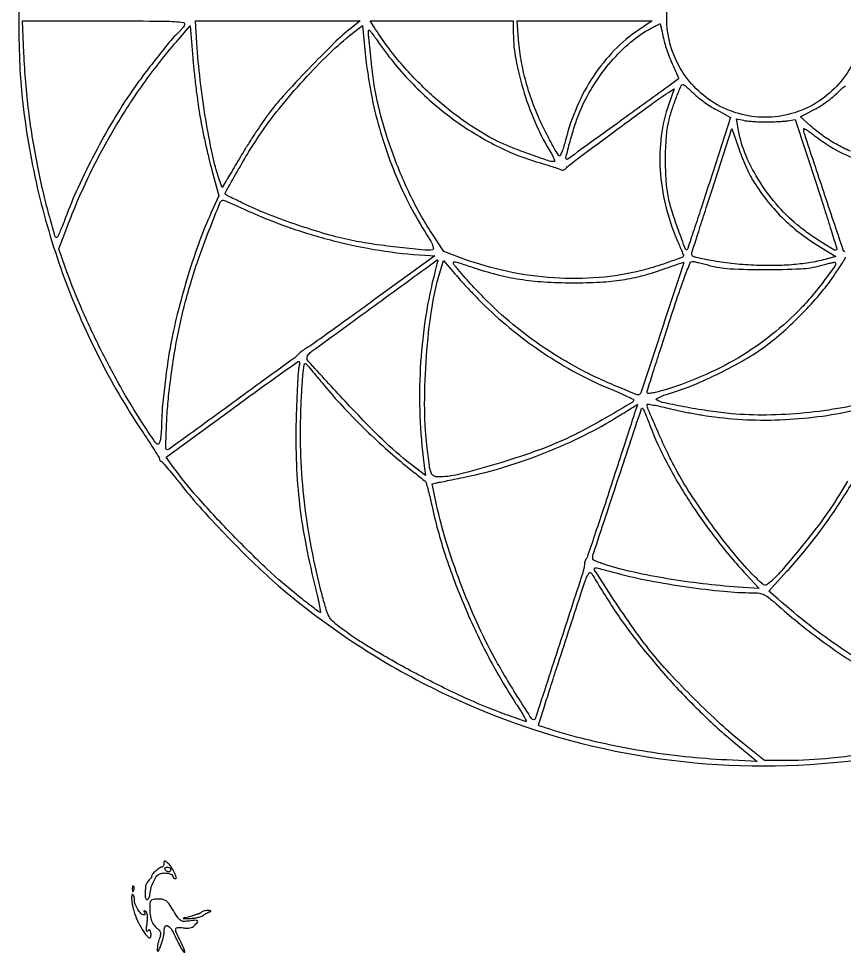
# Model space of a CAD drawing. Extents: x 11 to 669, y 59 to 799.
# Drawn here: x 11 to 374.9, y 58.5 to 470 of the extents above; entities that cross this region are included whole.
import ezdxf

# ---------------------------------------------------------------- set-up
doc = ezdxf.new("R2010")
doc.units = 0

msp = doc.modelspace()

# ---------------------------------------------------------------- linework, layer by layer
for points in [[(359.181607, 508.754808, -0.099001), (372.83142, 498.24013, -0.100968), (381.272484, 483.353063, -0.101026), (383.20446, 466.356517, -0.099234), (378.348576, 449.843793, -0.13571), (362.367952, 432.813056, -0.137718), (340, 426.533025, -0.137718), (317.632048, 432.813056, -0.13571), (301.651424, 449.843793, -0.106999), (296.660835, 467.831354, -0.110889), (299.660518, 486.022899, -0.109524), (310.204858, 501.353899, -0.102224), (326.486943, 511.25608, -0.031747), (329.45057, 512.105677, -0.029244), (332.580332, 512.601908, -0.022638), (336.399366, 512.806434, -0.00928), (341.591072, 512.752822, -0.009289), (347.67811, 512.463692, -0.039382), (351.284951, 511.937877, -0.044644), (354.545961, 510.883515, -0.014269)], [(84.127808, 467.238811, -0.03611), (83.612697, 466.423706, -0.015469), (82.815594, 465.410758, -0.015211), (81.896051, 464.379232, -0.019378), (80.984292, 463.488811, 0.037407), (78.002999, 460.359694, 0.004413), (71.972307, 452.865462, 0.00577), (65.744328, 444.794922, 0.010316), (60.84119, 438, 0.017797), (52.729741, 425.312848, 0.012729), (44.537659, 410.591459, 0.012779), (37.157612, 395.574699, 0.018804), (31.519997, 382, -0.004539), (30.39954, 379.068717, -0.006327), (29.340221, 376.468282, -0.004017), (28.407711, 374.308154, -0.078683), (28.016013, 373.700536, -0.58632), (27.138235, 373.896314, -0.004599), (24.655893, 382.478745, -0.010354), (22.045903, 392.630481, -0.007571), (19.553545, 404, -0.009667), (17.233382, 416.654924, -0.009902), (15.424684, 429.289254, -0.009917), (14.119993, 441.966474, -0.009767), (13.311141, 454.75), (12.688655, 469), (48.879511, 469, -0.000839), (71.509847, 468.962044, -0.011643), (79.680064, 468.744345, -0.032803), (83.622603, 468.286923, -0.508314)], [(90.985116, 426.5, 0.007515), (91.997128, 421.087251, 0.004551), (93.349452, 414.710196, 0.004558), (94.807598, 408.402598, 0.007995), (96.144711, 403.215562), (99.246839, 391.931123), (95.722523, 384.215562, 0.020062), (90.708444, 371.960371, 0.012314), (85.746151, 357.165539, 0.012073), (81.360719, 341.61329, 0.015158), (78.086998, 327, 0.012367), (76.753265, 319.006947, 0.00561), (75.384547, 308.487412, 0.005019), (74.283029, 298.339931, 0.024528), (74, 292.573784, -0.010405), (73.952647, 290.298497, -0.008457), (73.809974, 287.863734, -0.008562), (73.602075, 285.62425, -0.021929), (73.353105, 284.015523, -0.122171), (72.712324, 282.6563, -0.443729), (71.869341, 282.612533, -0.050782), (70.354684, 284.46299, -0.00201), (65.554183, 291.783054, -0.016071), (55.799554, 307.899351, -0.0131), (46.379277, 325.734374, -0.013237), (38.033819, 343.775148, -0.017968), (31.530167, 360.5), (28.745781, 368.5), (32.483047, 378.5, -0.022552), (41.673408, 400.071644, -0.021332), (52.926024, 421.142536, -0.021279), (65.96443, 441.230695, -0.02215), (80.5, 459.860937), (86.5, 466.886112), (87.713824, 452.693056, 0.005868), (88.327943, 446.385095, 0.003866), (89.175469, 439.14421, 0.003889), (90.109332, 432.11207, 0.0075)], [(157.477844, 465.841937, 0.02696), (150.092311, 459.299676, 0.006569), (138.656475, 447.712503, 0.006638), (127.511639, 435.807015, 0.02575), (121.099062, 428, 0.008581), (118.292165, 424.059921, 0.004886), (115.027836, 419.20625, 0.004878), (111.835829, 414.253965, 0.008042), (109.24699, 410, -0.000385), (107.002984, 406.182219, -0.000452), (104.87004, 402.567247, -0.000396), (103.062389, 399.51543, -0.002799), (102.174136, 398.037436), (100.67534, 395.574872), (99.383845, 399.305264, -0.030937), (96.363506, 410.157782, -0.011579), (93.433313, 425.692878, -0.011394), (91.005826, 442.858425, -0.01331), (89.50872, 459.25), (88.879327, 469), (125.167508, 469), (161.455688, 469)], [(167.575838, 431, 0.019489), (171.588812, 416.33187, 0.020327), (176.683693, 402.22883, 0.020773), (182.783976, 388.88737, 0.022708), (189.807756, 376.5, -0.006754), (192.260628, 372.478636, -0.034109), (193.441692, 370.130405, -0.082331), (193.766559, 368.764663, -0.370203), (193.313896, 368.156536, -0.079816), (189.963018, 367.946815, -0.004025), (179.032059, 369.09702, -0.007201), (167.793276, 370.535369, -0.013548), (158.773556, 372.072371, -0.019546), (148.103818, 374.626552, -0.011535), (135.573273, 378.463198, -0.01149), (123.094016, 382.922098, -0.017753), (112.55495, 387.398427, -0.001712), (108.721057, 389.206036, -0.00265), (105.423607, 390.796031, -0.000817), (102.57458, 392.194229, -0.082067), (102.214448, 392.452218, -0.335938), (102.088356, 393.365408, -0.001464), (107.259779, 402.526571, -0.007031), (112.462374, 411.387823, -0.012005), (117.085474, 418.616958, -0.022128), (125.729197, 430.293934, -0.01461), (136.624468, 442.952156, -0.014711), (147.982996, 454.681801, -0.026967), (158, 463.434318), (162.5, 466.957249), (163.70326, 454.728625, 0.009912), (164.356657, 449.212595, 0.006012), (165.337174, 442.714033, 0.006022), (166.465858, 436.286191, 0.010553)], [(169.118501, 460.25, 0.042063), (183.628505, 442.271125, 0.040582), (201.106317, 426.737517, 0.041503), (220.430297, 414.555088, 0.049409), (240.430647, 406.548136, -0.003442), (243.853305, 405.530699, -0.004746), (246.911723, 404.566758, -0.00306), (249.464299, 403.71822, -0.056691), (250.232739, 403.35616, 0.140584), (250.725153, 403.217632, 0.090648), (251.311523, 403.327914, 0.077684), (251.901805, 403.667269, 0.065167), (252.401704, 404.189213, -0.074653), (253.99206, 405.788149, -0.000355), (272.674997, 419.650485, -0.001434), (289.7636, 432.235316, -0.012966), (297.388344, 437.518797), (299.844038, 439.12783), (297.477969, 432.313915, 0.052515), (294.207071, 418.298833, 0.046226), (293.727027, 403.284002, 0.04445), (296.046046, 387.863406, 0.04093), (301.08784, 372.645291, -0.001371), (302.204157, 369.997535, -0.002171), (303.144553, 367.722153, -0.000483), (303.958974, 365.721561, -0.096709), (304, 365.511434, -0.314767), (303.541625, 364.855456, -0.002731), (297.479023, 362.673029, -0.009459), (291.262249, 360.604846, -0.013504), (285.666131, 359.024477, -0.04196), (266.830852, 355.900556, -0.036474), (246.820356, 355.749036, -0.035676), (226.541499, 358.537813, -0.035881), (206.90521, 364.178302), (198.31042, 367.329769), (193.069018, 375.414884, -0.031778), (183.443561, 392.557327, -0.026531), (175.406339, 411.832908, -0.026851), (169.559386, 431.548228, -0.035641), (166.51792, 450, 0.001648), (166.249983, 452.799786, 0.001287), (165.941112, 455.839063, 0.001301), (165.638819, 458.667982, 0.003174), (165.397473, 460.75, -0.011176), (165.234946, 462.379679, -0.018865), (165.180972, 463.751562, -0.013615), (165.20855, 464.827245, -0.398814), (165.390686, 465, -0.2247), (165.692968, 464.856931, -0.005319), (166.69744, 463.604688, -0.010687), (167.84935, 462.070504, -0.006926)], [(229, 463.610468, 0.048366), (230.180566, 451.434509, 0.027979), (233.812542, 437.166332, 0.027499), (239.176186, 422.924607, 0.036999), (245.648983, 410.763996, -0.020039), (246.482043, 409.319175, -0.039939), (246.999565, 408.105674, -0.063698), (247.164929, 407.273057, -0.434521), (246.910049, 407, -0.082225), (244.177791, 407.452376, -0.004371), (235.826953, 410.377293, -0.007397), (227.604719, 413.476263, -0.023066), (222.206898, 415.895558, -0.038077), (206.8991, 425.146491, -0.031518), (192.114623, 437.168989, -0.031107), (178.752027, 451.14796, -0.034285), (167.691749, 466.25), (165.953894, 469), (197.476947, 469), (229, 469)], [(284.213215, 464.983544, 0.052821), (273.507404, 456.069747, 0.046206), (264.360517, 444.726014, 0.044208), (257.10345, 431.375127, 0.039943), (252.013567, 416.5, -0.010852), (251.266526, 413.816879, -0.017161), (250.498346, 411.55625, -0.011393), (249.775539, 409.770826, -0.299323), (249.363674, 409.5, -0.264383), (248.877166, 409.776581, -0.003515), (247.060381, 412.878125, -0.008934), (245.007533, 416.591671, -0.005617), (242.735494, 421, -0.022433), (238.366012, 430.789812, -0.023815), (234.987392, 440.740667, -0.024385), (232.637638, 450.734002, -0.026372), (231.346702, 460.650972), (230.704945, 469), (260.466425, 469), (290.227906, 469)], [(295.013643, 461.928062, 0.023689), (295.619331, 459.395943, 0.011481), (296.619765, 456.219539, 0.011359), (297.815296, 452.952498, 0.016043), (299.038044, 450.105006, -0.004386), (300.167723, 447.634716, -0.007187), (301.075886, 445.520779, -0.002115), (301.821179, 443.692926, -0.333677), (301.767339, 443.4915, -0.009735), (297.104645, 439.976089, -0.000254), (276.004123, 424.718895, -0.000018), (253.037964, 408.131783, -0.157652), (252.630396, 408, -0.488797), (252.129757, 408.643065, -0.003878), (254.017395, 415.868461, -0.011486), (256.139353, 423.077421, -0.020348), (258.263405, 428.897638, -0.040066), (263.76942, 439.718089, -0.035854), (271.116496, 449.955832, -0.036958), (279.550867, 458.688378, -0.05254), (288.302603, 464.987986, -0.006114), (290.285449, 466.088503, -0.009899), (292.000832, 466.969945, -0.004003), (293.464669, 467.671395, -0.315991), (293.703791, 467.629542, -0.13843), (293.84292, 467.38098, -0.002338), (294.20492, 465.838373, -0.005799), (294.599342, 464.025442, -0.003801)], [(308.489754, 437.010056, 0.025978), (310.483349, 435.247092, 0.013208), (313.156964, 433.23258, 0.013085), (316.031378, 431.294891, 0.01907), (318.66919, 429.753464), (324.783169, 426.486816), (315.397958, 397.583115, -0.000806), (311.77042, 386.472393, -0.001311), (308.64994, 377.050163, -0.000153), (305.842269, 368.654888, -0.116105), (305.605215, 368.271882, -0.545837), (304.855508, 368.434724, -0.002882), (301.769509, 376.840173, -0.009422), (298.997025, 385.007488, -0.02488), (297.417946, 390.975538, -0.035886), (296.386416, 398.448313, -0.01713), (296.083962, 408.147395, -0.017058), (296.441158, 417.746148, -0.040074), (297.522356, 424.832227, -0.019832), (298.943497, 429.943776, -0.015357), (300.879205, 435.389133, -0.007168), (302.915238, 440.390701, -0.301101), (303.835293, 441, -0.173367), (304.20505, 440.86782, -0.005509), (305.445505, 439.827954, -0.010082), (306.889188, 438.538991, -0.006756)], [(340, 424.508833, 0.006521), (342.736791, 424.548246, 0.005775), (345.584903, 424.659351, 0.005807), (348.147545, 424.818834, 0.017586), (349.884775, 425.008833), (353.269549, 425.5), (362.579993, 397.028552, -0.001578), (366.12101, 386.083293, -0.002597), (369.03798, 376.803078, -0.000305), (371.584264, 368.534709, -0.277708), (371.49039, 368.157057, -0.341505), (370.497903, 368.030102, -0.00605), (365.58867, 370.993215, -0.013894), (360.323315, 374.465014, -0.014321), (355.313001, 378.190408, -0.044684), (345.887222, 387.100928, -0.039294), (337.73865, 397.917517, -0.04037), (331.611394, 409.505431, -0.056536), (328.234865, 420.708091), (327.29276, 425.891448), (330.39638, 425.195724, 0.028531), (332.020849, 424.927775, 0.008757), (334.497687, 424.706964, 0.008731), (337.283804, 424.556533, 0.00946)], [(335.090814, 397.846014, 0.027117), (341.315327, 389.194488, 0.030928), (348.190683, 381.660651, 0.030576), (356.014433, 374.961768, 0.025421), (365.080854, 368.81044), (371.162631, 365.12088), (367.331316, 364.098976, -0.023529), (360.196097, 362.551231, -0.020269), (352.582815, 361.586656, -0.018537), (344.264405, 361.183552, -0.013481), (335, 361.328168, -0.016148), (325.195404, 362.063538, -0.019933), (316.130364, 363.405948, -0.01296), (308.641759, 365.024004, -0.387655), (307.64827, 366.5, -0.040248), (307.826501, 367.26935, -0.000185), (310.334679, 375.140737, -0.000878), (313.205613, 384.084772, -0.000554), (316.585287, 394.511019), (325.374034, 421.522038), (328.527831, 412.346637, 0.013109), (329.984881, 408.44358, 0.010378), (331.756648, 404.302226, 0.010521), (333.562183, 400.526536, 0.025594)], [(110.110153, 386.129842, 0.023206), (129.453026, 378.27365, 0.022372), (149.676126, 372.136024, 0.022674), (170.07516, 367.903513, 0.02568), (189.943483, 365.751515), (194.386965, 365.5), (167.443483, 345.892423, -0.000932), (156.939362, 338.278167, -0.001374), (147.68614, 331.635547, -0.000623), (139.770325, 326.000779, -0.026453), (138.019971, 324.892423, 0.016635), (136.995682, 324.271646, 0.014619), (135.968835, 323.557987, 0.014848), (135.080089, 322.859221, 0.042094), (134.519971, 322.304979, -0.05856), (132.656676, 320.578592, -0.000166), (105.316676, 300.646347, -0.000066), (77.38773, 280.304604, -0.158652), (76.451917, 280, -0.421556), (75.814186, 280.653879, -0.003091), (76.075114, 289.01821, -0.009891), (76.590354, 298.02429, -0.00988), (77.461519, 307.006128, -0.00909), (79.109667, 319.174251, -0.010612), (81.128776, 330.658855, -0.011062), (83.545373, 341.600216, -0.011974), (86.387167, 352.13642, -0.012223), (90.123674, 363.727563, -0.008664), (94.856223, 376.54838, -0.002342), (99.800934, 389.087254, -0.302179), (101.110153, 389.989829, -0.104319), (101.549371, 389.904804, -0.001514), (104.005591, 388.860154, -0.004086), (106.850594, 387.612346, -0.002675)], [(193.896563, 356.070952, 0.026719), (190.040032, 336.708469, 0.022674), (188.002716, 315.951483, 0.022341), (187.83685, 294.750747, 0.023763), (189.586995, 274.055729), (190.30729, 268.625877), (183.91985, 273.562939, -0.029169), (171.119785, 284.706792, -0.011608), (154.85704, 301.380411, -0.003875), (138.637267, 319.07425, -0.399299), (138.715112, 322.115112, -0.038822), (140.382251, 323.541681, -0.000083), (167.510543, 343.322226, -0.000014), (195.353523, 363.615627, -0.332079), (195.646865, 363.61227, -0.294097), (195.688858, 363.495805, -0.00051), (195.193296, 361.350697, -0.003415), (194.613398, 358.927434, -0.002078)], [(216.487621, 343.494776, 0.024632), (228.826624, 332.514558, 0.02266), (242.523938, 322.472382, 0.022874), (256.92626, 313.80828, 0.026546), (271.375716, 306.956995, -0.004576), (275.448755, 305.240556, -0.007393), (278.879117, 303.697249, -0.00235), (281.79152, 302.318119, -0.288595), (282, 301.987003, -0.265789), (281.346752, 300.844934, -0.001659), (270.745392, 294.656947, -0.007076), (260.545982, 288.940066, -0.016461), (252.710046, 285.020543, -0.022364), (238.691859, 279.321011, -0.012834), (221.343256, 273.652996, -0.011198), (204.847062, 269.128026, -0.061408), (195.696983, 268, -0.138092), (193.832744, 268.524884, -0.174662), (192.71994, 269.912127, -0.050885), (191.9927, 273.038584, -0.003623), (190.925096, 281.921215, -0.028553), (189.918769, 300.106505, -0.01811), (190.725769, 321.319282, -0.018205), (193.012445, 341.901318, -0.035688), (196.582724, 357.988139), (198.21892, 363.476278), (203.278374, 357.488139, 0.009637), (205.787926, 354.631496, 0.004125), (209.245615, 350.907481, 0.00408), (212.997017, 346.997795, 0.005362)], [(210.850142, 360.491555, 0.018817), (221.672438, 357.267286, 0.024304), (231.824461, 355.174171, 0.023159), (242.514772, 354.010567, 0.014829), (255, 353.60523, 0.013065), (267.332273, 353.893, 0.025926), (277.058296, 354.881628, 0.028106), (286.107313, 356.8041, 0.018608), (296.25, 359.972152, -0.001137), (299.221703, 361.015616, -0.00191), (301.722736, 361.876729, -0.000157), (303.957694, 362.635913, -0.520718), (303.997611, 362.606623, -0.074166), (303.801598, 361.467879, -0.000057), (294.537432, 333.383955, -0.000037), (285.206793, 305.116389, -0.117157), (284.816989, 304.483655, -0.301042), (283.556503, 304.227391, -0.002985), (274.630186, 307.89892, -0.009838), (265.669635, 311.856128, -0.014605), (258, 315.701534, -0.02337), (242.637264, 324.924857, -0.026395), (228.839678, 335.202077, -0.025729), (215.909487, 347.113871, -0.020256), (203.14591, 361.25, -0.117927), (202.588735, 362.377013, -0.512156), (203.001161, 362.845092, -0.053903), (205.038997, 362.419617, -0.003413)], [(315.355655, 361.279294, 0.055665), (324.359858, 359.809229, 0.012308), (340.014051, 359.402025, 0.012171), (355.652847, 359.760973, 0.058028), (364.457431, 361.210918, -0.007301), (366.769086, 361.837122, -0.011373), (368.779779, 362.301966, -0.005709), (370.469183, 362.632186, -0.246576), (370.806052, 362.527282, -0.365585), (370.912445, 361.269949, -0.005749), (366.364848, 355.00734, -0.013899), (361.22467, 348.483949, -0.01653), (356.008174, 342.633906, -0.03507), (342.964819, 330.738121, -0.033359), (328.175516, 320.56341, -0.03268), (311.856684, 312.262044, -0.03067), (294.25, 305.95603, -0.010857), (291.524022, 305.228256, -0.031069), (289.594162, 304.882939, -0.047136), (288.350572, 304.857143, -0.392857), (288, 305.234464, -0.075467), (288.126921, 306.07058, -0.000365), (290.700319, 314.330339, -0.001677), (293.6688, 323.722945, -0.001059), (297.192576, 334.66388, -0.002728), (301.431566, 347.491723, -0.008382), (304.493679, 356.110475, -0.00443), (306.909717, 362.395432, -0.30795), (307.798232, 363, -0.050359), (308.664396, 362.91254, -0.005651), (310.60112, 362.494543, -0.006815), (312.899453, 361.938195, -0.005482)], [(134.566387, 316.75, 0.054948), (134.279823, 315.160377, 0.00245), (133.924013, 309.579687, 0.0041), (133.588076, 302.942475, 0.002918), (133.316046, 295.5, 0.015166), (133.308797, 275.899009, 0.019422), (134.54927, 257.896844, 0.019369), (137.186921, 240.00517, 0.014945), (141.394636, 220.735952, -0.004689), (142.564897, 215.8589, -0.008219), (143.428913, 211.798907, -0.003244), (144.065966, 208.427551, -0.576651), (143.840749, 208.235952, -0.076082), (143.328923, 208.510997, -0.001247), (140.731033, 210.47557, -0.003211), (137.724337, 212.791723, -0.002123), (134.298604, 215.489394, -0.021051), (120.512919, 227.420279, -0.011345), (104.509593, 243.194356, -0.011286), (89.554074, 259.33351, -0.026156), (79.27133, 272.246726), (76.042661, 276.767551), (104.77133, 297.796032, -0.00116), (115.847612, 305.86414, -0.001874), (125.315526, 312.673172, -0.000279), (133.738911, 318.676155, -0.130155), (134.366631, 318.912257, -0.300541), (134.643404, 318.767107, -0.103306), (134.782795, 318.313288, -0.062236), (134.76004, 317.606647, -0.032921)], [(145.753421, 308.238672, 0.015262), (153.511333, 299.413092, 0.010456), (162.821301, 289.860533, 0.010452), (172.529359, 280.698989, 0.015174), (181.5, 273.063109, -0.000177), (184.615787, 270.568118, -0.000259), (187.354093, 268.37148, -0.000121), (189.686072, 266.497881, -0.004809), (190.194785, 266.080842, -0.149903), (190.536298, 265.556035, -0.00372), (191.31369, 262.767368, -0.007702), (192.158294, 259.446107, -0.005131), (193.028166, 255.61658, 0.025999), (198.987294, 233.665459, 0.021082), (207.564407, 210.825054, 0.020859), (218.158741, 188.501142, 0.023689), (230.17523, 168.094503, -0.004881), (232.009641, 165.231245, -0.007994), (233.500646, 162.766516, -0.002598), (234.727254, 160.638332, -0.3378), (234.689216, 160.355883, -0.284497), (234.384636, 160.28423, -0.00116), (230.950084, 161.443855, -0.005136), (227.025147, 162.82435, -0.003153), (222.428046, 164.527409, -0.019861), (204.860005, 171.971827, -0.012483), (184.928434, 181.983541, -0.012518), (166.103538, 192.649455, -0.026396), (152.186904, 202.03411, -0.028233), (149.331532, 204.451542, -0.080966), (147.763265, 206.513493, -0.051313), (146.570294, 209.448048, -0.006516), (144.743644, 216.03411, -0.017243), (140.084111, 236.57803, -0.018302), (136.958183, 256.991156, -0.01868), (135.381305, 277.166965, -0.019844), (135.36227, 297, -0.003771), (135.79918, 306.436931, -0.011443), (136.29149, 312.843617, -0.007642), (136.821716, 317.439502, -0.376589), (137.460356, 318, -0.219843), (137.610822, 317.930482, -0.000236), (139.99012, 315.13261, -0.002122), (142.644517, 311.981248, -0.001295)], [(272.750438, 266.25, -0.00116), (268.488559, 253.27483, -0.001881), (264.79861, 242.267188, -0.00026), (261.47873, 232.502442, -0.143061), (261.125738, 232, 0.117198), (260.873221, 231.676843, 0.03075), (260.634804, 231.059375, 0.029494), (260.443076, 230.302295, 0.026466), (260.33317, 229.5, -0.057566), (259.568734, 225.694272, -0.000401), (249.34391, 194.21202, -0.000098), (238.674121, 161.471149, -0.324624), (238.024909, 161, -0.254977), (237.033071, 161.540962, -0.001608), (231.400685, 170.348591, -0.006774), (225.801234, 179.436854, -0.008549), (220.880767, 188, -0.020106), (213.00164, 203.735128, -0.015409), (205.631182, 221.503139, -0.015536), (199.453253, 239.461643, -0.022224), (195.191263, 255.756662), (193.204909, 265.013325), (195.352454, 265.454538, -0.000223), (196.707671, 265.732337, -0.000022), (199.953533, 266.396033, -0.000028), (203.82208, 267.186647, -0.000022), (208, 268.040052, 0.024359), (225.217614, 272.439307, 0.019915), (243.146565, 278.755007, 0.020033), (260.380144, 286.421616, 0.025816), (275.5, 294.884151, -0.000326), (278.576192, 296.81803, -0.000532), (281.186631, 298.452864, -0.000046), (283.529377, 299.916283, -0.062689), (283.6247, 299.960352, -0.609886), (283.659389, 299.925519, -0.000011), (280.481825, 290.074291, -0.00047), (276.959131, 279.188892, -0.000281)], [(289.353743, 290.387512, 0.030562), (296.621708, 274.361449, 0.021722), (306.602677, 257.338762, 0.021004), (318.489327, 240.538097, 0.022381), (331.508141, 225.159981), (337.38211, 218.819962), (327.941055, 219.474229, -0.012475), (312.464349, 220.935507, -0.011764), (296.772201, 223.188729, -0.01229), (282.215773, 225.99907, -0.021072), (270.262076, 229.146202, -0.009679), (267.861635, 229.938837, -0.015274), (265.838796, 230.720711, -0.009271), (264.222497, 231.438482, -0.290542), (263.997655, 231.79018, -0.080813), (264.458951, 234.685974, -0.000323), (274.835879, 266.010681, -0.000123), (285.503676, 298.117473, -0.590927), (286.05095, 298.218375, -0.068749), (286.383379, 297.674211, -0.002996), (287.263571, 295.621729, -0.005044), (288.270846, 293.164566, -0.003572)], [(424.630086, 206, -0.000124), (435.250724, 173.25989, -0.00411), (437.739448, 165.360645, -0.009547), (438.895584, 161.308046, -0.267147), (438.620365, 160.287032, -0.300728), (437.118751, 159.980842, -0.00267), (425.881169, 164.579606, -0.008965), (414.077612, 169.733792, -0.009592), (402.73201, 175.197868, -0.016899), (388.048961, 183.253607, -0.01586), (373.622529, 192.445874, -0.015466), (359.45389, 202.775523, -0.014235), (345.543681, 214.241025), (341.587362, 217.695765), (349.457716, 226.295265, 0.023534), (363.285886, 242.910715, 0.023371), (375.525373, 260.789436, 0.023983), (385.730786, 279.223638, 0.028688), (393.464263, 297.5, -0.703618), (394.421055, 297.501495, -0.004443), (398.418725, 286.097768, -0.00336), (405.357309, 265.269212, -0.000229)], [(270.829679, 213.666632, 0.023854), (282.144065, 197.40183, 0.017799), (296.073406, 180.561857, 0.017577), (311.412849, 164.481696, 0.021025), (326.986075, 150.495108), (336.47215, 142.670217), (322.986075, 143.294316, -0.015433), (304.70963, 144.70638, -0.013625), (285.774847, 147.282483, -0.013833), (267.359424, 150.826682, -0.017743), (250.654614, 155.150525, -0.001644), (246.74203, 156.326831, -0.002612), (243.401661, 157.36218, -0.000574), (240.477244, 158.289069, -0.119797), (240.223381, 158.443508, -0.278378), (240.158388, 158.705918, -0.000192), (242.404049, 165.950165, -0.002059), (244.953892, 174.0466, -0.001247), (248.035376, 183.609952, -0.000221), (258.613021, 216.110345, -0.008951), (261.050132, 223.15662, -0.066081), (262.35554, 225.646632, -0.543642), (263.407202, 225.604611, 0.004921), (264.126715, 224.417257, 0.000404), (266.038334, 221.337154, 0.000541), (268.325736, 217.667065, 0.000417)], [(75, 97.622445, -0.059737), (74.925605, 97.00198, -0.078585), (74.70625, 96.476593, -0.096868), (74.381418, 96.124743, -0.159372), (74, 96, 0.120635), (73.487358, 95.874488, 0.026952), (72.70625, 95.4125, 0.026473), (71.839072, 94.765585, 0.022886), (71, 94, 0.013446), (70.272161, 93.231927, 0.02785), (69.755357, 92.5875, 0.042081), (69.48669, 92.135344, 0.553733), (69.571429, 92, -0.497962), (69.665004, 91.876078, -0.072492), (69.513393, 91.538393, -0.037559), (69.135167, 91.032314, -0.017127), (68.571429, 90.428571, 0.03681), (67.961819, 89.721928, 0.031784), (67.428968, 88.899107, 0.033076), (67.042005, 88.08771, 0.075457), (66.888889, 87.428571, 0.006729), (66.701196, 84.507411, 0.040709), (66.747702, 82.991304, 0.09596), (67.009294, 82.155639, 0.209068), (67.527778, 81.75, 0.246287), (67.921552, 81.842728, 0.085992), (68.301509, 82.307812, 0.061075), (68.612169, 83.060492, 0.037866), (68.796508, 84, -0.038471), (69.369528, 86.901913, -0.040874), (70.373097, 89.621101, -0.044581), (71.632499, 91.798588, -0.117012), (72.975477, 92.986876, -0.107868), (74.620327, 93.453619, -0.060762), (76.700887, 93.32908, -0.066445), (78.446171, 92.762588, -0.288704), (79, 91.883369, 0.115361), (79.078792, 91.546412, 0.100434), (79.301294, 91.25949, 0.093415), (79.633996, 91.066915, 0.084805), (80.02568, 91, 0.506669), (80.470811, 91.606857, 0.039291), (79.586673, 93.797398, 0.036955), (78.135809, 96.239705, 0.067141), (76.565937, 97.945277, 0.017678), (75.697813, 98.615384, 0.209311), (75.291038, 98.70181, 0.317383), (75.057437, 98.452476, 0.034558)], [(78, 95, -0.092995), (77.928382, 94.618268, -0.096318), (77.723586, 94.29375, -0.099231), (77.418051, 94.076556, -0.105429), (77.059017, 94, -0.089642), (76.653442, 94.073302, -0.053229), (76.2129, 94.29375, -0.051032), (75.806203, 94.617485, -0.06081), (75.5, 95, -0.139169), (75.392057, 95.379648, -0.191142), (75.521475, 95.70625, -0.138808), (75.889346, 95.926733, -0.066118), (76.440983, 96, -0.062283), (77.037096, 95.925455, -0.080552), (77.542039, 95.70625, -0.097988), (77.879982, 95.381379, -0.153634)], [(61.078947, 86.416667, 0.018894), (61.137993, 85.670344, 0.168741), (61.279315, 85.37858, 0.470617), (61.461564, 85.395823, 0.054073), (61.683114, 85.8125, 0.051402), (61.839148, 86.359369, 0.05415), (61.876576, 86.916927, 0.060344), (61.797407, 87.402231, 0.126455), (61.604167, 87.729167, 0.296942), (61.385309, 87.77538, 0.208169), (61.200665, 87.592839, 0.077125), (61.089945, 87.112848, 0.028489)], [(61.028886, 79.75, 0.022419), (61.431545, 77.868006, 0.014322), (62.059012, 75.720312, 0.01439), (62.796516, 73.646416, 0.025889), (63.536129, 72, 0.021828), (66.07785, 67.536262, 0.076439), (68.239257, 65.041158, 0.526921), (69.179034, 65.29675, 0.148866), (69.2525, 67.142439, 0.022518), (68.945967, 68.130552, 0.196183), (68.644509, 68.465191, 0.31765), (68.29497, 68.406963, 0.04903), (67.820009, 67.834535, -0.39995), (67.52959, 67.77104, -0.240687), (67.329276, 68.095772, -0.043512), (67.336936, 69.250124, -0.010771), (67.55456, 71.131767, 0.017305), (67.775121, 73.284959, 0.045145), (67.739734, 74.839577, 0.067854), (67.467563, 75.912248, 0.159644), (66.941305, 76.536275, 0.022319), (66.415253, 76.829798, 0.277434), (66.196488, 76.812932, 0.362168), (66.148046, 76.629096, 0.029078), (66.404508, 76.154508, -0.064475), (66.604501, 75.712384, -0.136116), (66.614006, 75.339137, -0.191453), (66.437881, 75.094215, -0.143225), (66.115721, 75, -0.2104), (64.881216, 75.54354, -0.04802), (63.475724, 77.410407, -0.048401), (62.364643, 79.695113, -0.089213), (62, 81.722506, 0.035143), (61.938614, 82.594807, 0.053401), (61.75282, 83.330986, 0.069717), (61.481205, 83.836406, 0.239018), (61.158535, 84, 0.366831), (60.871634, 83.756782, 0.033498), (60.773347, 82.751563, 0.030962), (60.816451, 81.379597, 0.01816)], [(68.861263, 80.25, 0.027822), (68.773668, 76.520571, 0.054277), (69.190049, 73.578541, 0.068435), (70.123515, 71.279573, 0.084849), (71.594363, 69.503429, -0.028684), (72.918051, 68.227047, -0.114993), (73.470658, 67.255735, -0.126037), (73.510684, 66.189626, -0.037541), (73.043864, 64.615372, 0.023433), (72.647287, 63.404333, 0.017378), (72.319529, 62.034498, 0.017648), (72.100425, 60.717105, 0.037418), (72.043893, 59.6849, 0.088427), (72.176825, 59.017062, 0.559411), (72.451311, 58.967725, 0.079667), (72.912521, 59.687974, 0.008823), (73.663551, 61.5, 0.021257), (74.261306, 63.229528, 0.017512), (74.754225, 65.118628, 0.017865), (75.084201, 66.886878, 0.044215), (75.163704, 68.201713, -0.147093), (75.647004, 69.988869, -0.430297), (76.76312, 70.217319, -0.109082), (78.5218, 68.301617, -0.027256), (80.46053, 64.493332, 0.0126), (81.433766, 62.434532, 0.015808), (82.442874, 60.580316, 0.014016), (83.370728, 59.0939, 0.108208), (83.956426, 58.52693, 0.608686), (84.192078, 58.668183, 0.061813), (84.035229, 59.500679, 0.027935), (83.473756, 60.967617, 0.011905), (82.56807, 62.865669, -0.00846), (80.443113, 67.241124, -0.14371), (80.206738, 68.808074, -0.370488), (80.980225, 69.493948, -0.044202), (83.448882, 69.314582, 0.031792), (85.093425, 69.15404, 0.057438), (86.44059, 69.263398, 0.069458), (87.542825, 69.646421, 0.078224), (88.448882, 70.306024, 0.022794), (89.799451, 71.785686, 0.408484), (89.751885, 72.369026, 0.205113), (88.973528, 72.617689, 0.009486), (86.154075, 72.29384, -0.033952), (83.758194, 72.136793, -0.14579), (82.403584, 72.543923, -0.098536), (81.217205, 73.712739, -0.011205), (79.163319, 76.888997, 0.014097), (77.254733, 79.803451, 0.077109), (75.958728, 81.161851, 0.114877), (74.560355, 81.796811, 0.049411), (72.509244, 82, 0.025183), (70.802878, 81.914004, 0.086863), (69.740653, 81.615446, 0.142156), (69.132492, 81.07151, 0.120467)], [(91.583333, 76.25, -0.033879), (91.247209, 75.956582, -0.029163), (90.857812, 75.694942, -0.03024), (90.47525, 75.499239, -0.071008), (90.166667, 75.413633, 0.036664), (89.81379, 75.34132, 0.009368), (89.255208, 75.172099, 0.009494), (88.623179, 74.954283, 0.0095), (88, 74.712669, -0.022724), (87.251249, 74.444916, -0.009132), (86.20625, 74.144734, -0.009015), (85.067053, 73.861807, -0.011271), (84, 73.642326, 0.077215), (83.582004, 73.497074, 0.736937), (83.6038, 73.382474, 0.033564), (84.492675, 73.341942, 0.00593), (86.161872, 73.397707, 0.01945), (88.04473, 73.556529, 0.021485), (89.847395, 73.858574, 0.021477), (91.352457, 74.245966, 0.094194), (92.161872, 74.670143, -0.023468), (92.783124, 75.117056, -0.014728), (93.54755, 75.582821, -0.014779), (94.328833, 75.997765, -0.026029), (95, 76.28678, 0.026624), (95.611904, 76.551138, 0.49961), (95.644726, 76.728403, 0.188403), (95.367773, 76.86382, 0.011114), (94.416667, 76.921053, 0.033678), (93.564094, 76.895934, 0.033956), (92.725, 76.756497, 0.036022), (92.014652, 76.533198, 0.102561)]]:
    msp.add_lwpolyline(points, format="xyb", close=True)
for points in [[(11.167171, 486.078074, 0.008341), (11.003461, 467.715354, 0.008348), (11.453986, 449.300549, 0.017101), (12.540976, 434.902794, 0.029155), (19.20735, 395.559351, 0.030077), (30.358881, 357.675441, 0.03027), (45.893659, 321.630834, 0.030399), (65.647644, 287.779016, -0.003152), (68.465627, 283.503133, -0.004876), (70.840246, 279.770929, -0.001691), (72.841391, 276.532587, -0.138408), (73, 275.970586, 0.096097), (73.06445, 275.638347, 0.066721), (73.253802, 275.304901, 0.064253), (73.533706, 275.020841, 0.074194), (73.864007, 274.833333, -0.123571), (74.411389, 274.447407, -0.001935), (76.917515, 271.513542, -0.005003), (79.795402, 268.048233, -0.003277), (83.045641, 264, 0.01624), (91.741115, 253.726862, 0.008378), (103.2413, 241.423029, 0.008377), (115.233441, 229.425132, 0.015159), (125.5, 220.077725, 0.060898), (193.080205, 175.160177, 0.062308), (268.978474, 148.268872, 0.062044), (349.456155, 140.834077, 0.059496), (430.5, 153.137319, 0.002471)], [(378.233077, 440.719704, -0.000141), (385.01116, 435.836155, -0.000549)], [(377.56342, 411.540751, -0.024534), (371.12973, 414.770441, -0.02593), (365.358295, 418.43847, -0.028268), (360.169339, 422.58773), (355.611146, 426.67546), (361.65571, 429.897179, 0.021943), (364.284571, 431.450115, 0.014163), (367.192366, 433.464193, 0.01424), (369.928625, 435.599138, 0.025935), (372.015789, 437.516088, -0.018757), (373.748036, 439.1535, -0.02841), (375.382149, 440.429479, -0.027465)], [(375.158231, 367.166667, -0.221132), (374.447799, 367.916399, -0.000167), (365.808577, 393.735557, -0.0004), (357.419878, 418.900893, -0.080413), (357, 421.494789, -0.558185), (357.18852, 421.611043, -0.019506), (358.101562, 421.10674, -0.019847), (359.310835, 420.308695, -0.010461), (360.75, 419.22833, 0.008638), (362.489891, 417.912267, 0.004917), (364.636276, 416.378388, 0.004908), (366.828444, 414.875973, 0.008088), (368.713919, 413.654533, 0.053123), (380.042607, 408.14696, 0.035469)], [(388, 301.942958, -0.031887), (374.086105, 298.516524, -0.020429), (357.596045, 296.245644, -0.020175), (340.612594, 295.29946, -0.02683), (325.163167, 295.892048, -0.013151), (315.810551, 297.003509, -0.009213), (305.340439, 298.725526, -0.00643), (295.731766, 300.616304, -0.074456), (292.143976, 301.949553, -0.55698), (292.119782, 302.433099, -0.042812), (293.501815, 303.222281, -0.024993), (295.988538, 304.225029, -0.008812), (299.643976, 305.418969, 0.026584), (309.724503, 309.112672, 0.016016), (321.265442, 314.495411, 0.016048), (332.350573, 320.558933, 0.028502), (341, 326.345381, 0.022613), (349.085485, 333.043404, 0.017261), (357.323677, 341.05663, 0.017456), (364.846473, 349.465912, 0.026151), (370.75, 357.351796, 0.00432), (374.191459, 362.5853, 0.037745), (375.517264, 365.026124, 0.126507)], [(376.27107, 266.127594, -0.01446), (369.110484, 254.627798, -0.01746), (363.431999, 246.686462, -0.007209), (355.222541, 236.326278, -0.006323), (347.004101, 226.512472, -0.034351), (342.134648, 221.575129, -0.035841), (340.694959, 220.47613, -0.212124), (339.781681, 220.326596, -0.119644), (338.764198, 220.874436, -0.008571), (336.398179, 223.075129, -0.028317), (327.773344, 232.373723, -0.013522), (317.720322, 245.216146, -0.013461), (308.060153, 259.031856, -0.020864), (300.559967, 271.5, -0.015295), (297.175254, 278.175688, -0.005641), (292.799501, 287.783132, -0.002223), (288.449043, 297.747575, -0.102155), (288, 299.922495, -0.460172), (288.249888, 300.136516, -0.005223), (290.699662, 299.729168, -0.011313), (293.665837, 299.134556, -0.006623), (297.190339, 298.295501, 0.010602), (301.52171, 297.300705, 0.005356), (307.018273, 296.221687, 0.005316), (312.721816, 295.227957, 0.00788), (317.741555, 294.489281, 0.024968), (333.910968, 293.186117, 0.022507), (350.703114, 293.429807, 0.022625), (367.307805, 295.175707, 0.026035), (382.914617, 298.372845)], [(393.478387, 147.266301, -0.013119), (369.09038, 144.045422, -0.026003), (349.614281, 143.010706), (339.728561, 143), (330.114281, 150.700783, -0.017708), (320.382685, 159.078015, -0.009264), (308.844363, 170.148014, -0.009257), (297.795206, 181.564025, -0.018878), (289.638592, 191, -0.015046), (281.907754, 201.27644, -0.008742), (273.221699, 214.044137, -0.002621), (264.844364, 226.980628, -0.592729), (265.402157, 228, -0.062466), (265.746277, 227.95684, -0.000486), (268.460839, 227.262214, -0.00178), (271.571933, 226.451077, -0.001142), (275.177837, 225.488389, 0.01907), (288.893198, 222.348715, 0.011148), (305.526497, 219.585717, 0.011133), (321.848761, 217.616745, 0.024409), (334.413818, 217.000836, -0.034682), (337.439411, 216.790197, -0.082886), (339.58046, 216.117942, -0.054947), (341.871455, 214.618876, -0.008959), (345.913818, 211.164588, 0.024111), (365.71558, 195.255605, 0.024363), (386.890275, 181.385979, 0.023572)]]:
    msp.add_lwpolyline(points, format="xyb")

doc.saveas('drawing.dxf')
